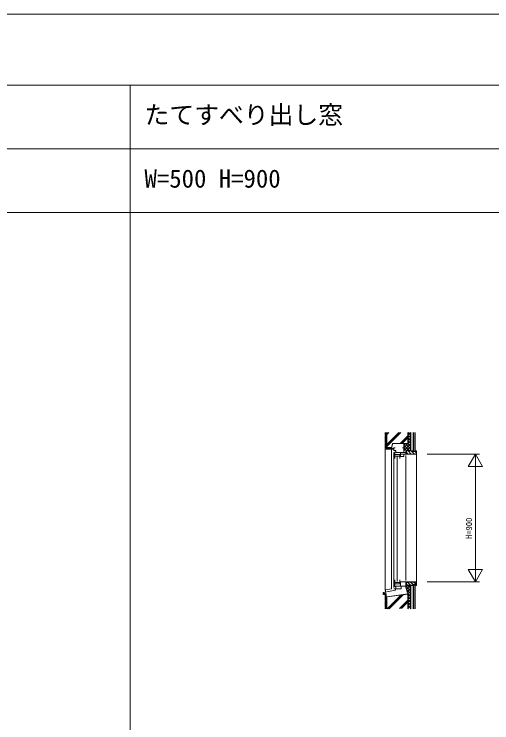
# Model space of a CAD drawing. Units: millimetres, scale not verified. Extents: x -13750 to 13750, y -10000 to 10000.
# Drawn here: x -3649 to -281, y 5000 to 10000 of the extents above; entities that cross this region are included whole.
import ezdxf
from ezdxf.enums import TextEntityAlignment as Align

# ---------------------------------------------------------------- set-up
doc = ezdxf.new("R2010")
doc.units = ezdxf.units.MM
doc.header["$LTSCALE"] = 50
for name, color, linetype, lineweight in [('0-0_0', 7, 'Continuous', 9), ('0-2_YKK_ZWAK', 4, 'Continuous', 18), ('0-4_YKK_12', 2, 'Continuous', 18), ('0-5_YKK_13', 7, 'Continuous', 9), ('0-6_YKK_D', 5, 'Continuous', 9)]:
    doc.layers.add(name, color=color, linetype=linetype, lineweight=lineweight)
doc.layers.add('0-1_USER1', color=7, linetype='Continuous')
doc.styles.add('ＭＳ ゴシック', font='')
doc.styles.get('ＭＳ ゴシック').set_extended_font_data('MS Gothic')

msp = doc.modelspace()

# ---------------------------------------------------------------- linework, layer by layer
at = {"layer": '0-0_0'}
for p, q in [((-13750, 10000), (13750, 10000)), ((-13750, 9500), (13550, 9500)), ((-2830, -10000), (-2830, 9500)), ((-13750, 9050), (13550, 9050)), ((-13750, 8600), (13550, 8600))]:
    msp.add_line(p, q, dxfattribs=at)
at = {"layer": '0-2_YKK_ZWAK'}
for p, q in [((-972.5, 6908.5), (-972.5, 5955)), ((-964, 6912.5), (-964, 6864.5)), ((-925, 6879), (-925, 6908.5)), ((-886.5, 6915), (-886.5, 6895)), ((-964, 6882), (-929, 6882)), ((-948.5, 6876.5), (-948.5, 5996.5)), ((-886.5, 6895), (-925, 6895)), ((-886.5, 6885), (-886.5, 6005)), ((-964, 6008.5), (-964, 5960.5)), ((-929, 5980.5), (-929, 6008.5)), ((-964, 5991), (-929, 5991)), ((-964, 5980.5), (-929, 5980.5)), ((-957, 5964.5), (-886.5, 5964.5)), ((-957, 5964.5), (-957, 5944.99)), ((-919.3, 5964.5), (-919.3, 5944.99)), ((-886.5, 5955), (-886.5, 5995)), ((-972.5, 5944.99), (-919.3, 5944.99)), ((-959.5, 5935), (-959.5, 5944.99))]:
    msp.add_line(p, q, dxfattribs=at)
for points in [[(-963.5, 6940), (-972.5, 6940), (-972.5, 6918.5)], [(-972.5, 6922.5), (-957, 6922.5), (-957, 6908.5), (-886.5, 6908.5)], [(-911.5, 6940), (-902.5, 6940), (-902.5, 6908.5)], [(-929, 6864.5), (-929, 6892.5), (-964, 6892.5)], [(-925, 6879), (-901.8, 6879), (-901.8, 6895)], [(-886.5, 5995), (-925, 5995), (-925, 5964.5)]]:
    msp.add_lwpolyline(points, dxfattribs=at)
at = {"layer": '0-4_YKK_12'}
for p, q in [((-737.5, 6895), (-367.5, 6895)), ((-397.5, 6895), (-447.5, 6808.4)), ((-397.5, 5996), (-397.5, 6894)), ((-447.5, 6808.4), (-347.5, 6808.4)), ((-397.5, 5995), (-397.5, 6095)), ((-737.5, 5995), (-367.5, 5995))]:
    msp.add_line(p, q, dxfattribs=at)
msp.add_lwpolyline([(-347.5, 6808.4), (-397.5, 6895), (-397.5, 6795)], dxfattribs=at)
msp.add_lwpolyline([(-347.5, 6081.6), (-447.5, 6081.6), (-397.5, 5995)], close=True, dxfattribs=at)
at = {"layer": '0-5_YKK_13'}
for p, q in [((-1032.5, 7030), (-1032.5, 7047.51)), ((-1025.5, 7030), (-1032.5, 7030)), ((-1032.5, 6980), (-1032.5, 7025)), ((-1025.5, 7025), (-1032.5, 7025)), ((-1030.5, 7025), (-1030.5, 7030)), ((-1025.5, 7030), (-1025.5, 7047.51)), ((-1025.5, 6980), (-1025.5, 7025)), ((-1022.5, 6940), (-1022.5, 7047.51)), ((-1021, 7047.51), (-1021, 6941.5)), ((-937.15, 7047.51), (-1021, 6963.66)), ((-1017.76, 7047.51), (-1021, 7044.27)), ((-932.91, 7047.51), (-1021, 6959.42)), ((-1007.86, 7047.51), (-1021, 7034.37)), ((-923.01, 7047.51), (-1021, 6949.52)), ((-874, 7025.81), (-928.31, 6971.5)), ((-874, 7021.56), (-924.06, 6971.5)), ((-874, 7011.66), (-914.16, 6971.5)), ((-874, 6971.5), (-874, 7047.51)), ((-872.5, 6970), (-872.5, 7047.51)), ((-872.5, 7030), (-854.99, 7047.51)), ((-872.5, 7047.51), (-872.5, 6970)), ((-852.5, 7010), (-872.5, 7030)), ((-872.5, 7010), (-852.5, 7030)), ((-852.5, 6990), (-872.5, 7010)), ((-872.5, 6990), (-852.5, 7010)), ((-852.5, 7030), (-870.01, 7047.51)), ((-852.5, 6920), (-852.5, 7047.51)), ((-835, 7047.51), (-835, 6915)), ((-834.5, 7047.51), (-834.5, 6915.5)), ((-823, 6915.5), (-823, 7047.51)), ((-822.5, 6915), (-822.5, 7047.51)), ((-1025.5, 6980), (-1032.5, 6980)), ((-1025.5, 6975), (-1032.5, 6975)), ((-1032.5, 6930), (-1032.5, 6975)), ((-1030.5, 6975), (-1030.5, 6980)), ((-1025.5, 6937), (-1025.5, 6975)), ((-988.67, 6941.5), (-981.17, 6971.5)), ((-987.5, 6940), (-980, 6970)), ((-874, 6971.5), (-981.17, 6971.5)), ((-980, 6970), (-872.5, 6970)), ((-902.5, 6940), (-902.5, 6970)), ((-902.5, 6920), (-852.5, 6970)), ((-902.5, 6940), (-872.5, 6970)), ((-902.5, 6960), (-892.5, 6970)), ((-902.5, 6940), (-902.5, 6970)), ((-862.5, 6920), (-902.5, 6960)), ((-852.5, 6930), (-892.5, 6970)), ((-882.5, 6920), (-852.5, 6950)), ((-872.5, 6970), (-852.5, 6990)), ((-852.5, 6970), (-872.5, 6990)), ((-852.5, 6950), (-872.5, 6970)), ((-987.5, 6930), (-1032.5, 6930)), ((-1032.5, 5937.58), (-1032.5, 6930)), ((-1025.5, 6937), (-987.5, 6937)), ((-1022.5, 6940), (-987.5, 6940)), ((-1021, 6941.5), (-988.67, 6941.5)), ((-987.5, 6937), (-987.5, 6930)), ((-987.5, 6930), (-987.5, 5945.51)), ((-882.5, 6920), (-902.5, 6940)), ((-884.51, 6920), (-884.51, 6897.5)), ((-837.5, 6920), (-884.51, 6920)), ((-883.01, 6918.5), (-883.01, 6899)), ((-839, 6918.5), (-883.01, 6918.5)), ((-874.34, 6899), (-883.01, 6907.68)), ((-849.39, 6896.5), (-871.39, 6918.5)), ((-862.5, 6920), (-852.5, 6930)), ((-826.94, 6896.5), (-848.94, 6918.5)), ((-839, 6913.5), (-839, 6918.5)), ((-821, 6913.5), (-839, 6913.5)), ((-837.5, 6915), (-837.5, 6920)), ((-822.5, 6915), (-837.5, 6915)), ((-835, 6915), (-822.5, 6915)), ((-834.5, 6915.5), (-823, 6915.5)), ((-822.5, 6920), (-822.5, 6915)), ((-812.5, 6920), (-822.5, 6920)), ((-814, 6906.02), (-821.48, 6913.5)), ((-821, 6918.5), (-821, 6913.5)), ((-814, 6918.5), (-821, 6918.5)), ((-814, 6896.5), (-814, 6918.5)), ((-812.5, 6895), (-812.5, 6920)), ((-884.51, 6897.5), (-871.51, 6897.5)), ((-883.01, 6899), (-870.01, 6899)), ((-871.51, 6897.5), (-871.51, 6895)), ((-871.51, 6895), (-812.5, 6895)), ((-870.01, 6899), (-870.01, 6896.5)), ((-870.01, 6896.5), (-814, 6896.5)), ((-812.5, 6895), (-812.5, 5995)), ((-872.49, 5970), (-886.74, 5955.75)), ((-886.74, 5955.75), (-872.5, 5910)), ((-886.5, 5964), (-852.5, 5930)), ((-884.51, 5970), (-884.51, 5992.5)), ((-884.51, 5992.5), (-871.51, 5992.5)), ((-837.5, 5970), (-884.51, 5970)), ((-883.01, 5971.5), (-883.01, 5991)), ((-883.01, 5991), (-870.01, 5991)), ((-876.44, 5971.5), (-883.01, 5978.07)), ((-839, 5971.5), (-883.01, 5971.5)), ((-852.5, 5970), (-881.99, 5940.51)), ((-852.5, 5950), (-876.88, 5925.63)), ((-853.99, 5971.5), (-873.49, 5991)), ((-872.51, 5970), (-852.5, 5950)), ((-871.51, 5995), (-812.5, 5995)), ((-871.51, 5992.5), (-871.51, 5995)), ((-870.01, 5993.5), (-814, 5993.5)), ((-870.01, 5991), (-870.01, 5993.5)), ((-836.54, 5976.5), (-853.54, 5993.5)), ((-852.5, 5910), (-852.5, 5970)), ((-839, 5976.5), (-839, 5971.5)), ((-821, 5976.5), (-839, 5976.5)), ((-837.5, 5975), (-837.5, 5970)), ((-822.5, 5975), (-837.5, 5975)), ((-835, 5975), (-822.5, 5975)), ((-835, 5805.19), (-835, 5975)), ((-834.5, 5974.5), (-823, 5974.5)), ((-834.5, 5805.19), (-834.5, 5974.5)), ((-814, 5976.41), (-831.09, 5993.5)), ((-823, 5974.5), (-823, 5805.19)), ((-822.5, 5975), (-822.5, 5805.19)), ((-822.5, 5970), (-822.5, 5975)), ((-812.5, 5970), (-822.5, 5970)), ((-821, 5971.5), (-821, 5976.5)), ((-814, 5971.5), (-821, 5971.5)), ((-814, 5993.5), (-814, 5971.5)), ((-812.5, 5995), (-812.5, 5970)), ((-1046.3, 5914.21), (-1046.3, 5917.43)), ((-1045.06, 5918.91), (-1034.26, 5920.82)), ((-1032.5, 5937.58), (-987.5, 5945.51)), ((-1031.5, 5936.58), (-1032.5, 5937.58)), ((-1031.5, 5923.34), (-1032.5, 5922.34)), ((-1032.5, 5919.34), (-1032.5, 5914.21)), ((-1032.5, 5909.7), (-1032.5, 5864.7)), ((-1032.5, 5909.7), (-1025.5, 5909.7)), ((-1031.5, 5936.58), (-1031.5, 5923.34)), ((-1025.5, 5909.7), (-1025.5, 5864.7)), ((-1022.5, 5890), (-872.5, 5910)), ((-874, 5908.29), (-1021, 5888.69)), ((-923.14, 5901.74), (-1019.69, 5805.19)), ((-918.25, 5902.39), (-1015.45, 5805.19)), ((-906.82, 5903.91), (-1005.55, 5805.19)), ((-881.53, 5939.03), (-852.5, 5910)), ((-874, 5908.23), (-874, 5805.19)), ((-852.5, 5930), (-872.5, 5910)), ((-852.5, 5910), (-872.5, 5890)), ((-872.5, 5910), (-852.5, 5890)), ((-872.5, 5910), (-872.5, 5805.19)), ((-872.5, 5805.19), (-872.5, 5910)), ((-852.5, 5910), (-852.5, 5805.19)), ((-1025.5, 5864.7), (-1032.5, 5864.7)), ((-1032.5, 5859.7), (-1032.5, 5814.7)), ((-1025.5, 5859.7), (-1032.5, 5859.7)), ((-1030.5, 5864.7), (-1030.5, 5859.7)), ((-1025.5, 5859.7), (-1025.5, 5814.7)), ((-1022.5, 5805.19), (-1022.5, 5890)), ((-1021, 5888.69), (-1021, 5805.19)), ((-874, 5866.03), (-933.34, 5806.69)), ((-874, 5861.78), (-929.09, 5806.69)), ((-874, 5851.88), (-919.19, 5806.69)), ((-872.5, 5890), (-852.5, 5870.01)), ((-852.5, 5890), (-872.5, 5870.01)), ((-872.5, 5870.01), (-852.5, 5850.01)), ((-852.5, 5870.01), (-872.5, 5850.01)), ((-872.5, 5850.01), (-852.5, 5830.01)), ((-852.5, 5850.01), (-872.5, 5830.01)), ((-1025.5, 5814.7), (-1032.5, 5814.7)), ((-1032.5, 5809.7), (-1032.5, 5805.19)), ((-1025.5, 5809.7), (-1032.5, 5809.7)), ((-1030.5, 5814.7), (-1030.5, 5809.7)), ((-1025.5, 5809.7), (-1025.5, 5805.19)), ((-872.5, 5830.01), (-852.5, 5810.01)), ((-852.5, 5830.01), (-872.5, 5810.01)), ((-872.5, 5810.01), (-867.68, 5805.19)), ((-852.5, 5810.01), (-857.32, 5805.19))]:
    msp.add_line(p, q, dxfattribs=at)
for centre, start, end in [((-1044.8, 5917.43), 100, 180), ((-1044.8, 5914.21), 180, 270), ((-1034, 5919.34), 0, 100), ((-1034, 5914.21), 270, 0)]:
    msp.add_arc(centre, 1.5, start, end, dxfattribs=at)
at = {"layer": '0-6_YKK_D'}
for p, q in [((-987.5, 6930.15), (-980.64, 6937)), ((-987.5, 6935.8), (-986.3, 6937)), ((-986.5, 6931), (-987.5, 6930)), ((-986.5, 6931), (-973.5, 6931)), ((-980.99, 6931), (-974.99, 6937)), ((-975.33, 6931), (-972.5, 6933.83)), ((-973.5, 6931), (-972.5, 6930)), ((-1046.3, 5908.28), (-1041.87, 5912.71)), ((-1044.49, 5906.1), (-1045.79, 5904.8)), ((-1044.8, 5912.71), (-1032.5, 5912.71)), ((-1044.49, 5906.1), (-1033.5, 5906.1)), ((-1042.81, 5906.1), (-1036.21, 5912.71)), ((-1037.16, 5906.1), (-1032.5, 5910.76)), ((-1033.5, 5906.1), (-1032.5, 5905.1)), ((-1032.5, 5912.71), (-1032.5, 5905.1))]:
    msp.add_line(p, q, dxfattribs=at)
for points in [[(-871.51, 6897.5), (-871.51, 6895), (-886.51, 6895)], [(-886.5, 5995), (-871.51, 5995), (-871.51, 5992.5)], [(-1047.5, 5904.7), (-1047.5, 5919.7), (-959.5, 5935.21), (-959.5, 5945)]]:
    msp.add_lwpolyline(points, dxfattribs=at)

# ---------------------------------------------------------------- texts
at = {"layer": '0-1_USER1', "style": 'ＭＳ ゴシック'}
for s, p in [('たてすべり出し窓', (-2730, 9187.5)), ('W=500 H=900', (-2730, 8737.5))]:
    msp.add_text(s, height=128.3, dxfattribs=at).set_placement(p, align=Align.BOTTOM_LEFT)
at = {"layer": '0-4_YKK_12', "style": 'ＭＳ ゴシック'}
msp.add_text('H=900', height=43.99, rotation=90, dxfattribs=at).set_placement((-407.5, 6297.57), align=Align.BOTTOM_LEFT)

doc.saveas('drawing.dxf')
